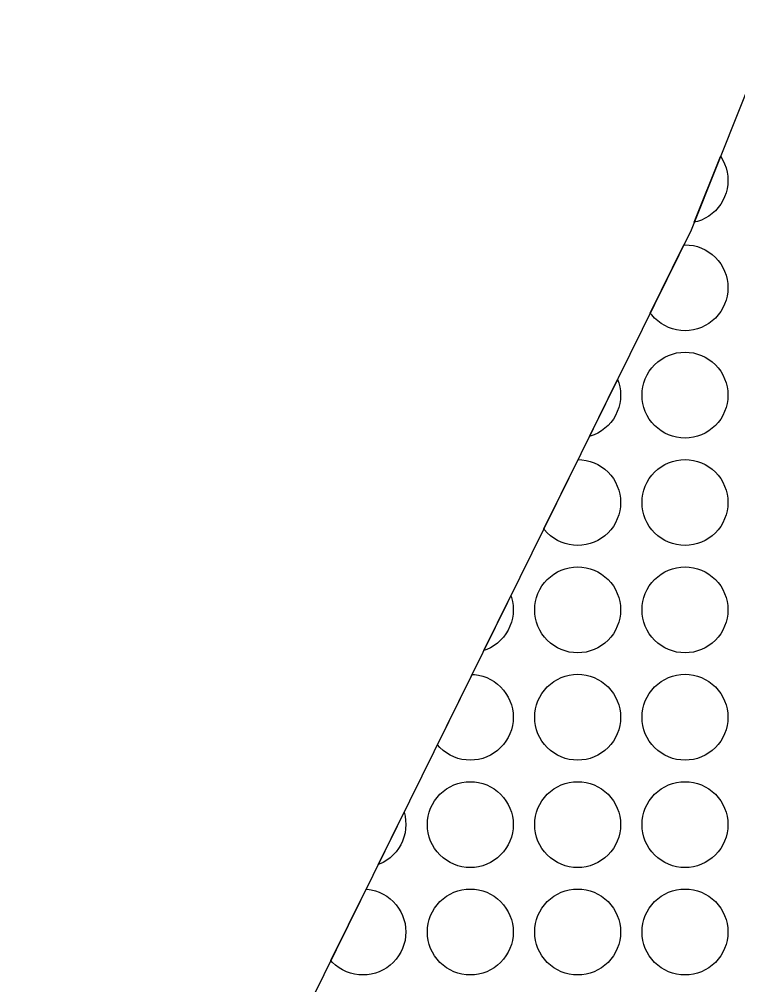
# Model space of a CAD drawing. Header units: millimetres. Extents: x 13 to 146, y -291 to -195.
# Drawn here: x 13.47 to 30.22, y -266.34 to -243.84 of the extents above; entities that cross this region are included whole.
import ezdxf

# ---------------------------------------------------------------- set-up
doc = ezdxf.new("R2010")
doc.units = ezdxf.units.MM
doc.layers.add('background', color=7, linetype='Continuous')
doc.layers.add('outline_2', color=3, linetype='Continuous')

msp = doc.modelspace()

# ---------------------------------------------------------------- linework, layer by layer
at = {"layer": 'background'}
for points in [[(29.795, -247.032), (29.797, -247.035), (29.847, -247.12), (29.889, -247.208), (29.922, -247.301), (29.946, -247.396), (29.961, -247.493), (29.966, -247.591), (29.961, -247.689), (29.946, -247.786), (29.922, -247.881), (29.889, -247.974), (29.847, -248.062), (29.797, -248.147), (29.739, -248.225), (29.673, -248.298), (29.6, -248.364), (29.521, -248.422), (29.437, -248.473), (29.348, -248.515), (29.256, -248.548), (29.183, -248.566)], [(28.941, -249.092), (28.966, -249.091), (29.064, -249.096), (29.161, -249.11), (29.256, -249.134), (29.348, -249.167), (29.437, -249.209), (29.521, -249.26), (29.6, -249.318), (29.673, -249.384), (29.739, -249.457), (29.797, -249.535), (29.847, -249.62), (29.889, -249.708), (29.922, -249.801), (29.946, -249.896), (29.961, -249.993), (29.966, -250.091), (29.961, -250.189), (29.946, -250.286), (29.922, -250.381), (29.889, -250.474), (29.847, -250.562), (29.797, -250.647), (29.739, -250.725), (29.673, -250.798), (29.6, -250.864), (29.521, -250.922), (29.437, -250.973), (29.348, -251.015), (29.256, -251.048), (29.161, -251.072), (29.064, -251.086), (28.966, -251.091), (28.868, -251.086), (28.77, -251.072), (28.675, -251.048), (28.583, -251.015), (28.494, -250.973), (28.41, -250.922), (28.331, -250.864), (28.258, -250.798), (28.193, -250.725), (28.158, -250.679)], [(29.966, -252.591), (29.961, -252.689), (29.946, -252.786), (29.922, -252.881), (29.889, -252.974), (29.847, -253.062), (29.797, -253.147), (29.739, -253.225), (29.673, -253.298), (29.6, -253.364), (29.521, -253.422), (29.437, -253.473), (29.348, -253.515), (29.256, -253.548), (29.161, -253.572), (29.064, -253.586), (28.966, -253.591), (28.868, -253.586), (28.77, -253.572), (28.675, -253.548), (28.583, -253.515), (28.494, -253.473), (28.41, -253.422), (28.331, -253.364), (28.258, -253.298), (28.193, -253.225), (28.134, -253.147), (28.084, -253.062), (28.042, -252.974), (28.009, -252.881), (27.985, -252.786), (27.97, -252.689), (27.966, -252.591), (27.97, -252.493), (27.985, -252.396), (28.009, -252.301), (28.042, -252.208), (28.084, -252.12), (28.134, -252.035), (28.193, -251.957), (28.258, -251.884), (28.331, -251.818), (28.41, -251.76), (28.494, -251.709), (28.583, -251.667), (28.675, -251.634), (28.77, -251.61), (28.868, -251.596), (28.966, -251.591), (29.064, -251.596), (29.161, -251.61), (29.256, -251.634), (29.348, -251.667), (29.437, -251.709), (29.521, -251.76), (29.6, -251.818), (29.673, -251.884), (29.739, -251.957), (29.797, -252.035), (29.847, -252.12), (29.889, -252.208), (29.922, -252.301), (29.946, -252.396), (29.961, -252.493)], [(27.396, -252.225), (27.422, -252.301), (27.446, -252.396), (27.461, -252.493), (27.466, -252.591), (27.461, -252.689), (27.446, -252.786), (27.422, -252.881), (27.389, -252.974), (27.347, -253.062), (27.297, -253.147), (27.239, -253.225), (27.173, -253.298), (27.1, -253.364), (27.021, -253.422), (26.937, -253.473), (26.848, -253.515), (26.756, -253.548), (26.741, -253.552)], [(26.475, -254.091), (26.564, -254.096), (26.661, -254.11), (26.756, -254.134), (26.848, -254.167), (26.937, -254.209), (27.021, -254.26), (27.1, -254.318), (27.173, -254.384), (27.239, -254.457), (27.297, -254.535), (27.347, -254.62), (27.389, -254.708), (27.422, -254.801), (27.446, -254.896), (27.461, -254.993), (27.466, -255.091), (27.461, -255.189), (27.446, -255.286), (27.422, -255.381), (27.389, -255.474), (27.347, -255.562), (27.297, -255.647), (27.239, -255.725), (27.173, -255.798), (27.1, -255.864), (27.021, -255.922), (26.937, -255.973), (26.848, -256.015), (26.756, -256.048), (26.661, -256.072), (26.564, -256.086), (26.466, -256.091), (26.368, -256.086), (26.27, -256.072), (26.175, -256.048), (26.083, -256.015), (25.994, -255.973), (25.91, -255.922), (25.831, -255.864), (25.758, -255.798), (25.693, -255.725), (25.678, -255.706)], [(29.966, -255.091), (29.961, -255.189), (29.946, -255.286), (29.922, -255.381), (29.889, -255.474), (29.847, -255.562), (29.797, -255.647), (29.739, -255.725), (29.673, -255.798), (29.6, -255.864), (29.521, -255.922), (29.437, -255.973), (29.348, -256.015), (29.256, -256.048), (29.161, -256.072), (29.064, -256.086), (28.966, -256.091), (28.868, -256.086), (28.77, -256.072), (28.675, -256.048), (28.583, -256.015), (28.494, -255.973), (28.41, -255.922), (28.331, -255.864), (28.258, -255.798), (28.193, -255.725), (28.134, -255.647), (28.084, -255.562), (28.042, -255.474), (28.009, -255.381), (27.985, -255.286), (27.97, -255.189), (27.966, -255.091), (27.97, -254.993), (27.985, -254.896), (28.009, -254.801), (28.042, -254.708), (28.084, -254.62), (28.134, -254.535), (28.193, -254.457), (28.258, -254.384), (28.331, -254.318), (28.41, -254.26), (28.494, -254.209), (28.583, -254.167), (28.675, -254.134), (28.77, -254.11), (28.868, -254.096), (28.966, -254.091), (29.064, -254.096), (29.161, -254.11), (29.256, -254.134), (29.348, -254.167), (29.437, -254.209), (29.521, -254.26), (29.6, -254.318), (29.673, -254.384), (29.739, -254.457), (29.797, -254.535), (29.847, -254.62), (29.889, -254.708), (29.922, -254.801), (29.946, -254.896), (29.961, -254.993)], [(27.466, -257.591), (27.461, -257.689), (27.446, -257.786), (27.422, -257.881), (27.389, -257.974), (27.347, -258.062), (27.297, -258.147), (27.239, -258.225), (27.173, -258.298), (27.1, -258.364), (27.021, -258.422), (26.937, -258.473), (26.848, -258.515), (26.756, -258.548), (26.661, -258.572), (26.564, -258.586), (26.466, -258.591), (26.368, -258.586), (26.27, -258.572), (26.175, -258.548), (26.083, -258.515), (25.994, -258.473), (25.91, -258.422), (25.831, -258.364), (25.758, -258.298), (25.693, -258.225), (25.634, -258.147), (25.584, -258.062), (25.542, -257.974), (25.509, -257.881), (25.485, -257.786), (25.47, -257.689), (25.466, -257.591), (25.47, -257.493), (25.485, -257.396), (25.509, -257.301), (25.542, -257.208), (25.584, -257.12), (25.634, -257.035), (25.693, -256.957), (25.758, -256.884), (25.831, -256.818), (25.91, -256.76), (25.994, -256.709), (26.083, -256.667), (26.175, -256.634), (26.27, -256.61), (26.368, -256.596), (26.466, -256.591), (26.564, -256.596), (26.661, -256.61), (26.756, -256.634), (26.848, -256.667), (26.937, -256.709), (27.021, -256.76), (27.1, -256.818), (27.173, -256.884), (27.239, -256.957), (27.297, -257.035), (27.347, -257.12), (27.389, -257.208), (27.422, -257.301), (27.446, -257.396), (27.461, -257.493)], [(29.966, -257.591), (29.961, -257.689), (29.946, -257.786), (29.922, -257.881), (29.889, -257.974), (29.847, -258.062), (29.797, -258.147), (29.739, -258.225), (29.673, -258.298), (29.6, -258.364), (29.521, -258.422), (29.437, -258.473), (29.348, -258.515), (29.256, -258.548), (29.161, -258.572), (29.064, -258.586), (28.966, -258.591), (28.868, -258.586), (28.77, -258.572), (28.675, -258.548), (28.583, -258.515), (28.494, -258.473), (28.41, -258.422), (28.331, -258.364), (28.258, -258.298), (28.193, -258.225), (28.134, -258.147), (28.084, -258.062), (28.042, -257.974), (28.009, -257.881), (27.985, -257.786), (27.97, -257.689), (27.966, -257.591), (27.97, -257.493), (27.985, -257.396), (28.009, -257.301), (28.042, -257.208), (28.084, -257.12), (28.134, -257.035), (28.193, -256.957), (28.258, -256.884), (28.331, -256.818), (28.41, -256.76), (28.494, -256.709), (28.583, -256.667), (28.675, -256.634), (28.77, -256.61), (28.868, -256.596), (28.966, -256.591), (29.064, -256.596), (29.161, -256.61), (29.256, -256.634), (29.348, -256.667), (29.437, -256.709), (29.521, -256.76), (29.6, -256.818), (29.673, -256.884), (29.739, -256.957), (29.797, -257.035), (29.847, -257.12), (29.889, -257.208), (29.922, -257.301), (29.946, -257.396), (29.961, -257.493)], [(24.909, -257.264), (24.922, -257.301), (24.946, -257.396), (24.961, -257.493), (24.966, -257.591), (24.961, -257.689), (24.946, -257.786), (24.922, -257.881), (24.889, -257.974), (24.847, -258.062), (24.797, -258.147), (24.739, -258.225), (24.673, -258.298), (24.6, -258.364), (24.521, -258.422), (24.437, -258.473), (24.348, -258.515), (24.281, -258.539)], [(24.007, -259.093), (24.064, -259.096), (24.161, -259.11), (24.256, -259.134), (24.348, -259.167), (24.437, -259.209), (24.521, -259.26), (24.6, -259.318), (24.673, -259.384), (24.739, -259.457), (24.797, -259.535), (24.847, -259.62), (24.889, -259.708), (24.922, -259.801), (24.946, -259.896), (24.961, -259.993), (24.966, -260.091), (24.961, -260.189), (24.946, -260.286), (24.922, -260.381), (24.889, -260.474), (24.847, -260.562), (24.797, -260.647), (24.739, -260.725), (24.673, -260.798), (24.6, -260.864), (24.521, -260.922), (24.437, -260.973), (24.348, -261.015), (24.256, -261.048), (24.161, -261.072), (24.064, -261.086), (23.966, -261.091), (23.868, -261.086), (23.77, -261.072), (23.675, -261.048), (23.583, -261.015), (23.494, -260.973), (23.41, -260.922), (23.331, -260.864), (23.258, -260.798), (23.199, -260.732)], [(27.466, -260.091), (27.461, -260.189), (27.446, -260.286), (27.422, -260.381), (27.389, -260.474), (27.347, -260.562), (27.297, -260.647), (27.239, -260.725), (27.173, -260.798), (27.1, -260.864), (27.021, -260.922), (26.937, -260.973), (26.848, -261.015), (26.756, -261.048), (26.661, -261.072), (26.564, -261.086), (26.466, -261.091), (26.368, -261.086), (26.27, -261.072), (26.175, -261.048), (26.083, -261.015), (25.994, -260.973), (25.91, -260.922), (25.831, -260.864), (25.758, -260.798), (25.693, -260.725), (25.634, -260.647), (25.584, -260.562), (25.542, -260.474), (25.509, -260.381), (25.485, -260.286), (25.47, -260.189), (25.466, -260.091), (25.47, -259.993), (25.485, -259.896), (25.509, -259.801), (25.542, -259.708), (25.584, -259.62), (25.634, -259.535), (25.693, -259.457), (25.758, -259.384), (25.831, -259.318), (25.91, -259.26), (25.994, -259.209), (26.083, -259.167), (26.175, -259.134), (26.27, -259.11), (26.368, -259.096), (26.466, -259.091), (26.564, -259.096), (26.661, -259.11), (26.756, -259.134), (26.848, -259.167), (26.937, -259.209), (27.021, -259.26), (27.1, -259.318), (27.173, -259.384), (27.239, -259.457), (27.297, -259.535), (27.347, -259.62), (27.389, -259.708), (27.422, -259.801), (27.446, -259.896), (27.461, -259.993)], [(29.966, -260.091), (29.961, -260.189), (29.946, -260.286), (29.922, -260.381), (29.889, -260.474), (29.847, -260.562), (29.797, -260.647), (29.739, -260.725), (29.673, -260.798), (29.6, -260.864), (29.521, -260.922), (29.437, -260.973), (29.348, -261.015), (29.256, -261.048), (29.161, -261.072), (29.064, -261.086), (28.966, -261.091), (28.868, -261.086), (28.77, -261.072), (28.675, -261.048), (28.583, -261.015), (28.494, -260.973), (28.41, -260.922), (28.331, -260.864), (28.258, -260.798), (28.193, -260.725), (28.134, -260.647), (28.084, -260.562), (28.042, -260.474), (28.009, -260.381), (27.985, -260.286), (27.97, -260.189), (27.966, -260.091), (27.97, -259.993), (27.985, -259.896), (28.009, -259.801), (28.042, -259.708), (28.084, -259.62), (28.134, -259.535), (28.193, -259.457), (28.258, -259.384), (28.331, -259.318), (28.41, -259.26), (28.494, -259.209), (28.583, -259.167), (28.675, -259.134), (28.77, -259.11), (28.868, -259.096), (28.966, -259.091), (29.064, -259.096), (29.161, -259.11), (29.256, -259.134), (29.348, -259.167), (29.437, -259.209), (29.521, -259.26), (29.6, -259.318), (29.673, -259.384), (29.739, -259.457), (29.797, -259.535), (29.847, -259.62), (29.889, -259.708), (29.922, -259.801), (29.946, -259.896), (29.961, -259.993)], [(24.966, -262.591), (24.961, -262.689), (24.946, -262.786), (24.922, -262.881), (24.889, -262.974), (24.847, -263.062), (24.797, -263.147), (24.739, -263.225), (24.673, -263.298), (24.6, -263.364), (24.521, -263.422), (24.437, -263.473), (24.348, -263.515), (24.256, -263.548), (24.161, -263.572), (24.064, -263.586), (23.966, -263.591), (23.868, -263.586), (23.77, -263.572), (23.675, -263.548), (23.583, -263.515), (23.494, -263.473), (23.41, -263.422), (23.331, -263.364), (23.258, -263.298), (23.193, -263.225), (23.134, -263.147), (23.084, -263.062), (23.042, -262.974), (23.009, -262.881), (22.985, -262.786), (22.97, -262.689), (22.966, -262.591), (22.97, -262.493), (22.985, -262.396), (23.009, -262.301), (23.042, -262.208), (23.084, -262.12), (23.134, -262.035), (23.193, -261.957), (23.258, -261.884), (23.331, -261.818), (23.41, -261.76), (23.494, -261.709), (23.583, -261.667), (23.675, -261.634), (23.77, -261.61), (23.868, -261.596), (23.966, -261.591), (24.064, -261.596), (24.161, -261.61), (24.256, -261.634), (24.348, -261.667), (24.437, -261.709), (24.521, -261.76), (24.6, -261.818), (24.673, -261.884), (24.739, -261.957), (24.797, -262.035), (24.847, -262.12), (24.889, -262.208), (24.922, -262.301), (24.946, -262.396), (24.961, -262.493)], [(27.466, -262.591), (27.461, -262.689), (27.446, -262.786), (27.422, -262.881), (27.389, -262.974), (27.347, -263.062), (27.297, -263.147), (27.239, -263.225), (27.173, -263.298), (27.1, -263.364), (27.021, -263.422), (26.937, -263.473), (26.848, -263.515), (26.756, -263.548), (26.661, -263.572), (26.564, -263.586), (26.466, -263.591), (26.368, -263.586), (26.27, -263.572), (26.175, -263.548), (26.083, -263.515), (25.994, -263.473), (25.91, -263.422), (25.831, -263.364), (25.758, -263.298), (25.693, -263.225), (25.634, -263.147), (25.584, -263.062), (25.542, -262.974), (25.509, -262.881), (25.485, -262.786), (25.47, -262.689), (25.466, -262.591), (25.47, -262.493), (25.485, -262.396), (25.509, -262.301), (25.542, -262.208), (25.584, -262.12), (25.634, -262.035), (25.693, -261.957), (25.758, -261.884), (25.831, -261.818), (25.91, -261.76), (25.994, -261.709), (26.083, -261.667), (26.175, -261.634), (26.27, -261.61), (26.368, -261.596), (26.466, -261.591), (26.564, -261.596), (26.661, -261.61), (26.756, -261.634), (26.848, -261.667), (26.937, -261.709), (27.021, -261.76), (27.1, -261.818), (27.173, -261.884), (27.239, -261.957), (27.297, -262.035), (27.347, -262.12), (27.389, -262.208), (27.422, -262.301), (27.446, -262.396), (27.461, -262.493)], [(29.966, -262.591), (29.961, -262.689), (29.946, -262.786), (29.922, -262.881), (29.889, -262.974), (29.847, -263.062), (29.797, -263.147), (29.739, -263.225), (29.673, -263.298), (29.6, -263.364), (29.521, -263.422), (29.437, -263.473), (29.348, -263.515), (29.256, -263.548), (29.161, -263.572), (29.064, -263.586), (28.966, -263.591), (28.868, -263.586), (28.77, -263.572), (28.675, -263.548), (28.583, -263.515), (28.494, -263.473), (28.41, -263.422), (28.331, -263.364), (28.258, -263.298), (28.193, -263.225), (28.134, -263.147), (28.084, -263.062), (28.042, -262.974), (28.009, -262.881), (27.985, -262.786), (27.97, -262.689), (27.966, -262.591), (27.97, -262.493), (27.985, -262.396), (28.009, -262.301), (28.042, -262.208), (28.084, -262.12), (28.134, -262.035), (28.193, -261.957), (28.258, -261.884), (28.331, -261.818), (28.41, -261.76), (28.494, -261.709), (28.583, -261.667), (28.675, -261.634), (28.77, -261.61), (28.868, -261.596), (28.966, -261.591), (29.064, -261.596), (29.161, -261.61), (29.256, -261.634), (29.348, -261.667), (29.437, -261.709), (29.521, -261.76), (29.6, -261.818), (29.673, -261.884), (29.739, -261.957), (29.797, -262.035), (29.847, -262.12), (29.889, -262.208), (29.922, -262.301), (29.946, -262.396), (29.961, -262.493)], [(22.423, -262.304), (22.446, -262.396), (22.461, -262.493), (22.466, -262.591), (22.461, -262.689), (22.446, -262.786), (22.422, -262.881), (22.389, -262.974), (22.347, -263.062), (22.297, -263.147), (22.239, -263.225), (22.173, -263.298), (22.1, -263.364), (22.021, -263.422), (21.937, -263.473), (21.848, -263.515), (21.821, -263.525)], [(21.54, -264.095), (21.564, -264.096), (21.661, -264.11), (21.756, -264.134), (21.848, -264.167), (21.937, -264.209), (22.021, -264.26), (22.1, -264.318), (22.173, -264.384), (22.239, -264.457), (22.297, -264.535), (22.347, -264.62), (22.389, -264.708), (22.422, -264.801), (22.446, -264.896), (22.461, -264.993), (22.466, -265.091), (22.461, -265.189), (22.446, -265.286), (22.422, -265.381), (22.389, -265.474), (22.347, -265.562), (22.297, -265.647), (22.239, -265.725), (22.173, -265.798), (22.1, -265.864), (22.021, -265.922), (21.937, -265.973), (21.848, -266.015), (21.756, -266.048), (21.661, -266.072), (21.564, -266.086), (21.466, -266.091), (21.368, -266.086), (21.27, -266.072), (21.175, -266.048), (21.083, -266.015), (20.994, -265.973), (20.91, -265.922), (20.831, -265.864), (20.758, -265.798), (20.72, -265.756)], [(24.966, -265.091), (24.961, -265.189), (24.946, -265.286), (24.922, -265.381), (24.889, -265.474), (24.847, -265.562), (24.797, -265.647), (24.739, -265.725), (24.673, -265.798), (24.6, -265.864), (24.521, -265.922), (24.437, -265.973), (24.348, -266.015), (24.256, -266.048), (24.161, -266.072), (24.064, -266.086), (23.966, -266.091), (23.868, -266.086), (23.77, -266.072), (23.675, -266.048), (23.583, -266.015), (23.494, -265.973), (23.41, -265.922), (23.331, -265.864), (23.258, -265.798), (23.193, -265.725), (23.134, -265.647), (23.084, -265.562), (23.042, -265.474), (23.009, -265.381), (22.985, -265.286), (22.97, -265.189), (22.966, -265.091), (22.97, -264.993), (22.985, -264.896), (23.009, -264.801), (23.042, -264.708), (23.084, -264.62), (23.134, -264.535), (23.193, -264.457), (23.258, -264.384), (23.331, -264.318), (23.41, -264.26), (23.494, -264.209), (23.583, -264.167), (23.675, -264.134), (23.77, -264.11), (23.868, -264.096), (23.966, -264.091), (24.064, -264.096), (24.161, -264.11), (24.256, -264.134), (24.348, -264.167), (24.437, -264.209), (24.521, -264.26), (24.6, -264.318), (24.673, -264.384), (24.739, -264.457), (24.797, -264.535), (24.847, -264.62), (24.889, -264.708), (24.922, -264.801), (24.946, -264.896), (24.961, -264.993)], [(27.466, -265.091), (27.461, -265.189), (27.446, -265.286), (27.422, -265.381), (27.389, -265.474), (27.347, -265.562), (27.297, -265.647), (27.239, -265.725), (27.173, -265.798), (27.1, -265.864), (27.021, -265.922), (26.937, -265.973), (26.848, -266.015), (26.756, -266.048), (26.661, -266.072), (26.564, -266.086), (26.466, -266.091), (26.368, -266.086), (26.27, -266.072), (26.175, -266.048), (26.083, -266.015), (25.994, -265.973), (25.91, -265.922), (25.831, -265.864), (25.758, -265.798), (25.693, -265.725), (25.634, -265.647), (25.584, -265.562), (25.542, -265.474), (25.509, -265.381), (25.485, -265.286), (25.47, -265.189), (25.466, -265.091), (25.47, -264.993), (25.485, -264.896), (25.509, -264.801), (25.542, -264.708), (25.584, -264.62), (25.634, -264.535), (25.693, -264.457), (25.758, -264.384), (25.831, -264.318), (25.91, -264.26), (25.994, -264.209), (26.083, -264.167), (26.175, -264.134), (26.27, -264.11), (26.368, -264.096), (26.466, -264.091), (26.564, -264.096), (26.661, -264.11), (26.756, -264.134), (26.848, -264.167), (26.937, -264.209), (27.021, -264.26), (27.1, -264.318), (27.173, -264.384), (27.239, -264.457), (27.297, -264.535), (27.347, -264.62), (27.389, -264.708), (27.422, -264.801), (27.446, -264.896), (27.461, -264.993)], [(29.966, -265.091), (29.961, -265.189), (29.946, -265.286), (29.922, -265.381), (29.889, -265.474), (29.847, -265.562), (29.797, -265.647), (29.739, -265.725), (29.673, -265.798), (29.6, -265.864), (29.521, -265.922), (29.437, -265.973), (29.348, -266.015), (29.256, -266.048), (29.161, -266.072), (29.064, -266.086), (28.966, -266.091), (28.868, -266.086), (28.77, -266.072), (28.675, -266.048), (28.583, -266.015), (28.494, -265.973), (28.41, -265.922), (28.331, -265.864), (28.258, -265.798), (28.193, -265.725), (28.134, -265.647), (28.084, -265.562), (28.042, -265.474), (28.009, -265.381), (27.985, -265.286), (27.97, -265.189), (27.966, -265.091), (27.97, -264.993), (27.985, -264.896), (28.009, -264.801), (28.042, -264.708), (28.084, -264.62), (28.134, -264.535), (28.193, -264.457), (28.258, -264.384), (28.331, -264.318), (28.41, -264.26), (28.494, -264.209), (28.583, -264.167), (28.675, -264.134), (28.77, -264.11), (28.868, -264.096), (28.966, -264.091), (29.064, -264.096), (29.161, -264.11), (29.256, -264.134), (29.348, -264.167), (29.437, -264.209), (29.521, -264.26), (29.6, -264.318), (29.673, -264.384), (29.739, -264.457), (29.797, -264.535), (29.847, -264.62), (29.889, -264.708), (29.922, -264.801), (29.946, -264.896), (29.961, -264.993)]]:
    msp.add_lwpolyline(points, close=True, dxfattribs=at)
at = {"layer": 'outline_2'}
msp.add_lwpolyline([(38.545, -225.083), (29.109, -248.752), (14.85, -277.654), (14.047, -280.432), (13.47, -284.094), (13.466, -285.356), (13.526, -285.921), (13.624, -286.443), (13.757, -286.926), (13.923, -287.37), (14.117, -287.777), (14.338, -288.148), (14.582, -288.486), (14.846, -288.791), (15.128, -289.066), (15.425, -289.312), (15.733, -289.53), (16.373, -289.89), (17.024, -290.16), (17.665, -290.352), (18.27, -290.479), (19.284, -290.591), (49.17, -290.05)], dxfattribs=at)

doc.saveas('drawing.dxf')
